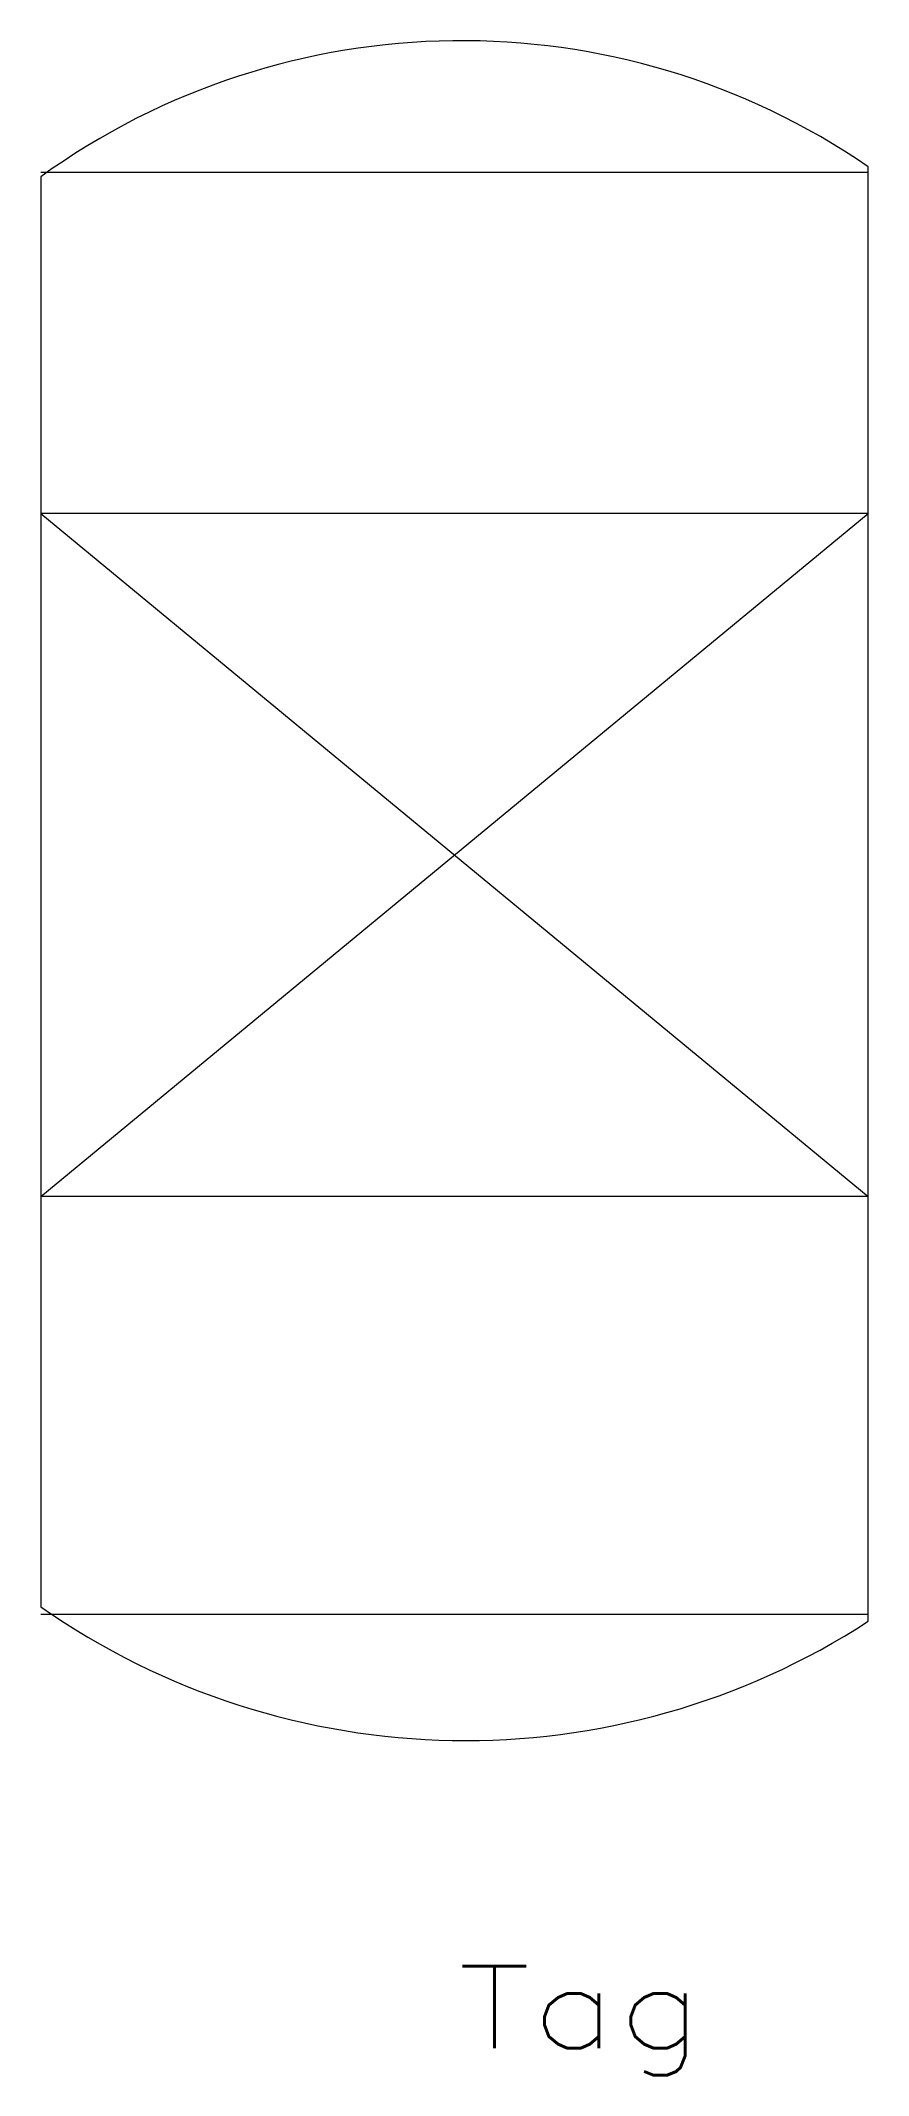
# Model space of a CAD drawing. Header units: inches. Extents: x -7.5 to 7.5, y -21.5 to 15.4.
import ezdxf
from ezdxf.enums import TextEntityAlignment as Align

# ---------------------------------------------------------------- set-up
doc = ezdxf.new("R2010")
doc.units = ezdxf.units.IN
doc.header["$MEASUREMENT"] = 0
doc.layers.get('0').update_dxf_attribs({"lineweight": 0})
doc.layers.add('1', color=7, linetype='Continuous', lineweight=0)
doc.styles.add('_TCW_TXTSTY_1', font='TXT.SHX')

msp = doc.modelspace()

# ---------------------------------------------------------------- linework, layer by layer
for p, q in [((-7.512, 6.804), (7.488, -5.577)), ((-7.512, -5.577), (7.488, 6.804))]:
    msp.add_line(p, q)
at = {"color": 7, "linetype": 'Continuous', "lineweight": 0}
for centre, radius, start, end in [((0.118, 2.344), 13.031, 55.5586, 125.8411), ((0.183, -2.016), 13.419, -124.9914, -57.0194)]:
    msp.add_arc(centre, radius, start, end, dxfattribs=at)
at = {"layer": '1', "color": 7, "linetype": 'Continuous'}
for p, q in [((-7.512, 12.994), (7.488, 12.994)), ((-7.512, 12.908), (-7.512, -13.01)), ((7.488, -13.273), (7.488, 13.091)), ((7.488, 6.804), (-7.512, 6.804)), ((7.488, -5.577), (-7.512, -5.577)), ((-7.512, -13.143), (7.488, -13.143))]:
    msp.add_line(p, q, dxfattribs=at)

# ---------------------------------------------------------------- texts
at = {"color": 7, "linetype": 'Continuous', "style": '_TCW_TXTSTY_1', "width": 1.166667}
msp.add_text('Tag', height=1.4816, dxfattribs=at).set_placement((0.053, -21.009), (4.498, -21.009), align=Align.FIT)

doc.saveas('drawing.dxf')
